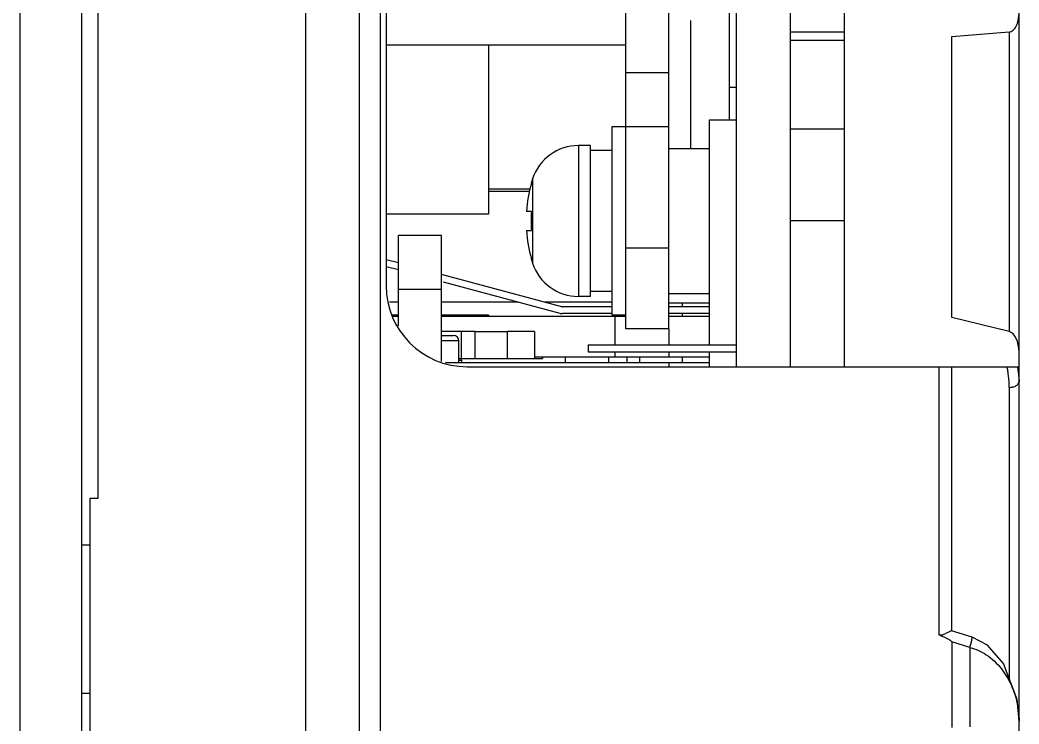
# Model space of a CAD drawing. Header units: millimetres. Extents: x 562 to 17351, y 2396 to 6995.
# Drawn here: x 15657.6 to 15694.7, y 4286.71 to 4312.83 of the extents above; entities that cross this region are included whole.
import ezdxf

# ---------------------------------------------------------------- set-up
doc = ezdxf.new("R2010")
doc.units = ezdxf.units.MM
for name, color, linetype in [('_130909', 7, 'Continuous'), ('_171631', 7, 'Continuous'), ('_88746', 7, 'Continuous'), ('_93960', 7, 'Continuous')]:
    doc.layers.add(name, color=color, linetype=linetype)

# ---------------------------------------------------------------- blocks, each defined once
blk = doc.blocks.new('sdf')
at = {"color": 7, "linetype": 'Continuous'}
for p, q in [((25039.307, 8220.994), (25039.307, 8467.102)), ((25012.807, 8461.063), (25012.807, 8256.097)), ((25014.803, 8461.063), (25014.803, 8256.097)), ((25015.595, 8256.097), (25015.595, 8461.063)), ((25005.107, 8278.705), (25005.107, 8348.58)), ((25024.687, 8323.58), (25024.687, 8284.988)), ((25026.306, 8284.988), (25026.306, 8323.58)), ((25028.557, 8292.741), (25028.557, 8323.58)), ((25028.807, 8323.58), (25028.807, 8283.58)), ((25030.807, 8323.58), (25030.807, 8283.58)), ((25032.807, 8323.58), (25032.807, 8283.58)), ((25015.807, 8320.58), (25015.807, 8286.58)), ((25027.107, 8296.425), (25027.107, 8291.683)), ((25030.807, 8296.005), (25032.807, 8296.005)), ((25036.807, 8295.83), (25038.942, 8296.002)), ((25038.942, 8296.002), (25038.942, 8284.884)), ((25030.807, 8295.697), (25032.807, 8295.697)), ((25036.807, 8285.407), (25036.807, 8295.83)), ((25015.807, 8295.52), (25024.687, 8295.52)), ((25019.607, 8295.52), (25019.607, 8289.238)), ((25026.306, 8294.488), (25024.687, 8294.488)), ((25028.557, 8293.95), (25028.807, 8293.95)), ((25027.807, 8292.741), (25028.807, 8292.741)), ((25027.807, 8284.388), (25027.807, 8292.741)), ((25024.687, 8292.488), (25024.187, 8292.488)), ((25024.187, 8292.488), (25024.187, 8285.488)), ((25026.306, 8292.488), (25024.687, 8292.488)), ((25032.807, 8292.394), (25030.807, 8292.394)), ((25023.387, 8291.788), (25022.947, 8291.788)), ((25022.947, 8291.788), (25022.947, 8286.188)), ((25023.387, 8286.188), (25023.387, 8291.788)), ((25024.187, 8291.603), (25023.387, 8291.603)), ((25026.307, 8291.683), (25027.807, 8291.683)), ((25021.2, 8290.388), (25021.187, 8290.388)), ((25021.237, 8290.551), (25021.237, 8288.988)), ((25019.607, 8290.188), (25021.147, 8290.188)), ((25021.123, 8290.088), (25019.607, 8290.088)), ((25021.2, 8289.338), (25021.011, 8289.338)), ((25019.607, 8289.238), (25015.807, 8289.238)), ((25021.237, 8288.988), (25021.237, 8287.426)), ((25030.807, 8289.005), (25032.807, 8289.005)), ((25021.011, 8288.638), (25021.2, 8288.638)), ((25017.857, 8288.45), (25016.257, 8288.45)), ((25016.257, 8285.1), (25016.257, 8288.45)), ((25017.857, 8283.769), (25017.857, 8288.45)), ((25024.687, 8287.988), (25026.306, 8287.988)), ((25016.257, 8287.43), (25015.807, 8287.551)), ((25021.187, 8287.588), (25021.2, 8287.588)), ((25016.257, 8287.171), (25015.807, 8287.292)), ((25022.327, 8285.803), (25017.857, 8287.001)), ((25022.262, 8285.562), (25017.93, 8286.723)), ((25017.857, 8286.45), (25016.257, 8286.45)), ((25024.187, 8286.373), (25023.387, 8286.373)), ((25026.307, 8286.293), (25027.807, 8286.293)), ((25016.257, 8285.975), (25015.927, 8285.975)), ((25020.722, 8285.975), (25017.857, 8285.975)), ((25024.187, 8285.975), (25021.688, 8285.975)), ((25023.387, 8286.188), (25022.947, 8286.188)), ((25026.307, 8285.95), (25027.807, 8285.95)), ((25024.187, 8285.8), (25022.353, 8285.8)), ((25024.187, 8285.55), (25022.353, 8285.55)), ((25027.807, 8285.8), (25026.307, 8285.8)), ((25027.807, 8285.55), (25026.307, 8285.55)), ((25016.257, 8285.489), (25016.024, 8285.489)), ((25016.257, 8285.45), (25016.031, 8285.45)), ((25019.607, 8285.489), (25017.857, 8285.489)), ((25024.687, 8285.45), (25017.857, 8285.45)), ((25019.607, 8285.489), (25019.607, 8285.45)), ((25024.687, 8285.488), (25024.187, 8285.488)), ((25024.307, 8284.388), (25024.307, 8285.488)), ((25027.807, 8285.45), (25026.307, 8285.45)), ((25038.942, 8284.884), (25036.807, 8285.407)), ((25018.607, 8284.888), (25017.857, 8284.888)), ((25019.107, 8284.888), (25018.607, 8284.888)), ((25018.607, 8283.823), (25018.607, 8284.888)), ((25019.107, 8284.888), (25020.307, 8284.888)), ((25019.107, 8283.888), (25019.107, 8284.888)), ((25021.307, 8284.888), (25020.307, 8284.888)), ((25020.307, 8283.888), (25020.307, 8284.888)), ((25021.307, 8284.888), (25021.307, 8283.888)), ((25026.306, 8284.988), (25024.687, 8284.988)), ((25026.307, 8284.988), (25026.307, 8284.388)), ((25017.857, 8284.738), (25018.307, 8284.738)), ((25018.507, 8284.538), (25017.857, 8284.538)), ((25018.507, 8283.738), (25018.507, 8284.538)), ((25023.307, 8284.388), (25028.807, 8284.388)), ((25023.307, 8284.388), (25023.307, 8284.138)), ((25023.307, 8284.138), (25028.807, 8284.138)), ((25024.307, 8283.95), (25024.307, 8284.138)), ((25026.307, 8284.138), (25026.307, 8283.95)), ((25027.807, 8283.58), (25027.807, 8284.138)), ((25018.014, 8283.738), (25026.307, 8283.738)), ((25018.507, 8283.888), (25018.607, 8283.888)), ((25018.507, 8283.823), (25018.607, 8283.823)), ((25018.607, 8283.888), (25019.107, 8283.888)), ((25019.107, 8283.888), (25020.307, 8283.888)), ((25020.307, 8283.888), (25021.307, 8283.888)), ((25021.307, 8283.95), (25027.807, 8283.95)), ((25021.307, 8283.891), (25021.607, 8283.891)), ((25021.607, 8283.95), (25021.607, 8283.891)), ((25026.307, 8283.738), (25027.807, 8283.738)), ((25026.307, 8283.738), (25026.307, 8283.58)), ((25018.807, 8283.58), (25039.307, 8283.58)), ((25036.333, 8283.58), (25036.333, 8273.627)), ((25036.807, 8273.764), (25036.807, 8283.58)), ((25039.3, 8283.223), (25039.307, 8283.025)), ((25038.942, 8282.811), (25038.942, 8272.005)), ((25004.807, 8278.705), (25005.107, 8278.705)), ((25004.807, 8269.705), (25004.807, 8278.705)), ((25037.561, 8273.547), (25036.8, 8273.775)), ((25037.481, 8273.164), (25036.807, 8273.366)), ((25036.807, 8273.366), (25036.807, 8270.196)), ((25037.481, 8273.164), (25037.481, 8270.214))]:
    blk.add_line(p, q, dxfattribs=at)
blk.add_lwpolyline([(25039.307, 8270.433), (25039.233, 8271.228), (25038.732, 8272.564), (25038.136, 8273.244), (25037.561, 8273.547)], dxfattribs=at)
for centre, radius, start, end in [((25022.947, 8289.988), 1.8, 90, 161.79), ((25025.987, 8288.988), 4.988, 163.6987, 175.9761), ((25025.987, 8288.988), 5, 161.79, 163.7398), ((25025.987, 8288.988), 4.8, 175.8185, 184.1815), ((25025.987, 8288.988), 4.988, 184.0239, 196.3013), ((25025.987, 8288.988), 5, 196.2602, 198.21), ((25022.947, 8287.988), 1.8, 198.21, 270), ((25018.807, 8286.58), 3, 180, 270), ((25022.353, 8285.9), 0.35, 255, 270), ((25022.353, 8285.9), 0.1, 255, 270), ((25018.307, 8284.538), 0.2, 0, 90), ((25019.407, 8283.823), 0.8, 180, 185.8492), ((25035.585, 8282.872), 3.353, 10.868, 12.195), ((25035.486, 8282.853), 3.453, 7.9678, 10.8597), ((25036.384, 8283.043), 2.922, 6.9428, 10.6009), ((25036.291, 8283.031), 3.016, 3.6494, 6.9434)]:
    blk.add_arc(centre, radius, start, end, dxfattribs=at)
for centre, start_param, end_param in [((25038.907, 8296.746), -3.116317, -1.632787), ((25038.907, 8284.145), 4.650398, 6.133918)]:
    blk.add_ellipse(centre, major_axis=(-0.025, 0.745), ratio=0.53583, start_param=start_param, end_param=end_param, dxfattribs=at)
for points, knots in [([(25038.942, 8282.811), (25038.942, 8282.854), (25038.939, 8283.029), (25038.924, 8283.203), (25038.906, 8283.332)], [0, 0, 0, 0, 0.250584, 1, 1, 1, 1]), ([(25038.942, 8282.811), (25038.988, 8282.813), (25039.057, 8282.823), (25039.144, 8282.85), (25039.201, 8282.877), (25039.247, 8282.91), (25039.289, 8282.955), (25039.307, 8282.998), (25039.307, 8283.025)], [0, 0, 0, 0, 0.305362, 0.455106, 0.593546, 0.716472, 0.824371, 1, 1, 1, 1]), ([(25036.8, 8273.775), (25036.797, 8273.776), (25036.789, 8273.776), (25036.769, 8273.771), (25036.737, 8273.757), (25036.69, 8273.733), (25036.634, 8273.704), (25036.57, 8273.67), (25036.511, 8273.643), (25036.46, 8273.624), (25036.405, 8273.61), (25036.359, 8273.615), (25036.333, 8273.627)], [0, 0, 0, 0, 0.018452, 0.044904, 0.122328, 0.228528, 0.357266, 0.502929, 0.660744, 0.743558, 0.828004, 1, 1, 1, 1]), ([(25036.807, 8273.366), (25036.801, 8273.376), (25036.789, 8273.395), (25036.762, 8273.418), (25036.733, 8273.435), (25036.694, 8273.459), (25036.644, 8273.485), (25036.562, 8273.526), (25036.458, 8273.573), (25036.375, 8273.609), (25036.333, 8273.627)], [0, 0, 0, 0, 0.06274, 0.125083, 0.187789, 0.250247, 0.375219, 0.500171, 0.750088, 1, 1, 1, 1]), ([(25037.481, 8273.164), (25037.485, 8273.178), (25037.504, 8273.241), (25037.521, 8273.304), (25037.533, 8273.353)], [0, 0, 0, 0, 0.234733, 1, 1, 1, 1]), ([(25037.533, 8273.353), (25037.539, 8273.377), (25037.547, 8273.412), (25037.556, 8273.456), (25037.561, 8273.485), (25037.564, 8273.509), (25037.565, 8273.527), (25037.565, 8273.539), (25037.563, 8273.546), (25037.561, 8273.547)], [0, 0, 0, 0, 0.37606, 0.542984, 0.690012, 0.812837, 0.907301, 0.969767, 1, 1, 1, 1]), ([(25037.481, 8273.164), (25037.591, 8273.137), (25037.804, 8273.063), (25038, 8272.953), (25038.092, 8272.892)], [0, 0, 0, 0, 0.50722, 1, 1, 1, 1]), ([(25038.092, 8272.892), (25038.305, 8272.75), (25038.669, 8272.401), (25039.042, 8271.772), (25039.257, 8271.109), (25039.306, 8270.656), (25039.307, 8270.433)], [0, 0, 0, 0, 0.269793, 0.522533, 0.76442, 1, 1, 1, 1])]:
    blk.add_open_spline(points, degree=3, knots=knots, dxfattribs=at)
at = {"layer": '_130909', "color": 7, "linetype": 'Continuous'}
for p, q in [((25026.807, 8285.8), (25026.807, 8285.95)), ((25026.807, 8285.45), (25026.807, 8285.55)), ((25025.207, 8283.95), (25025.207, 8283.738)), ((25026.807, 8283.738), (25026.807, 8283.95))]:
    blk.add_line(p, q, dxfattribs=at)
at = {"layer": '_171631', "color": 7, "linetype": 'Continuous'}
blk.add_line((25024.757, 8283.738), (25024.757, 8283.95), dxfattribs=at)
at = {"layer": '_88746', "color": 7, "linetype": 'Continuous'}
for p, q in [((25002.207, 8189.83), (25002.207, 8527.33)), ((25004.507, 8189.83), (25004.507, 8527.33)), ((25004.807, 8276.955), (25004.507, 8276.955)), ((25004.807, 8271.455), (25004.507, 8271.455))]:
    blk.add_line(p, q, dxfattribs=at)
at = {"layer": '_93960', "color": 7, "linetype": 'Continuous'}
for p, q in [((25022.47, 8283.738), (25022.47, 8283.95)), ((25024.057, 8283.95), (25024.057, 8283.738))]:
    blk.add_line(p, q, dxfattribs=at)
blk = doc.blocks.new('*U173')
blk.add_blockref('sdf', (-25022.008, -8361.98))
blk = doc.blocks.new('*U175')
at = {"color": 0, "linetype": 'ByBlock', "lineweight": -2, "transparency": 16777216}
blk.add_blockref('*U173', (0, 337.5), dxfattribs=at)

msp = doc.modelspace()

# ---------------------------------------------------------------- block references
msp.add_blockref('*U175', (15677.399, 4040.867))

doc.saveas('drawing.dxf')
